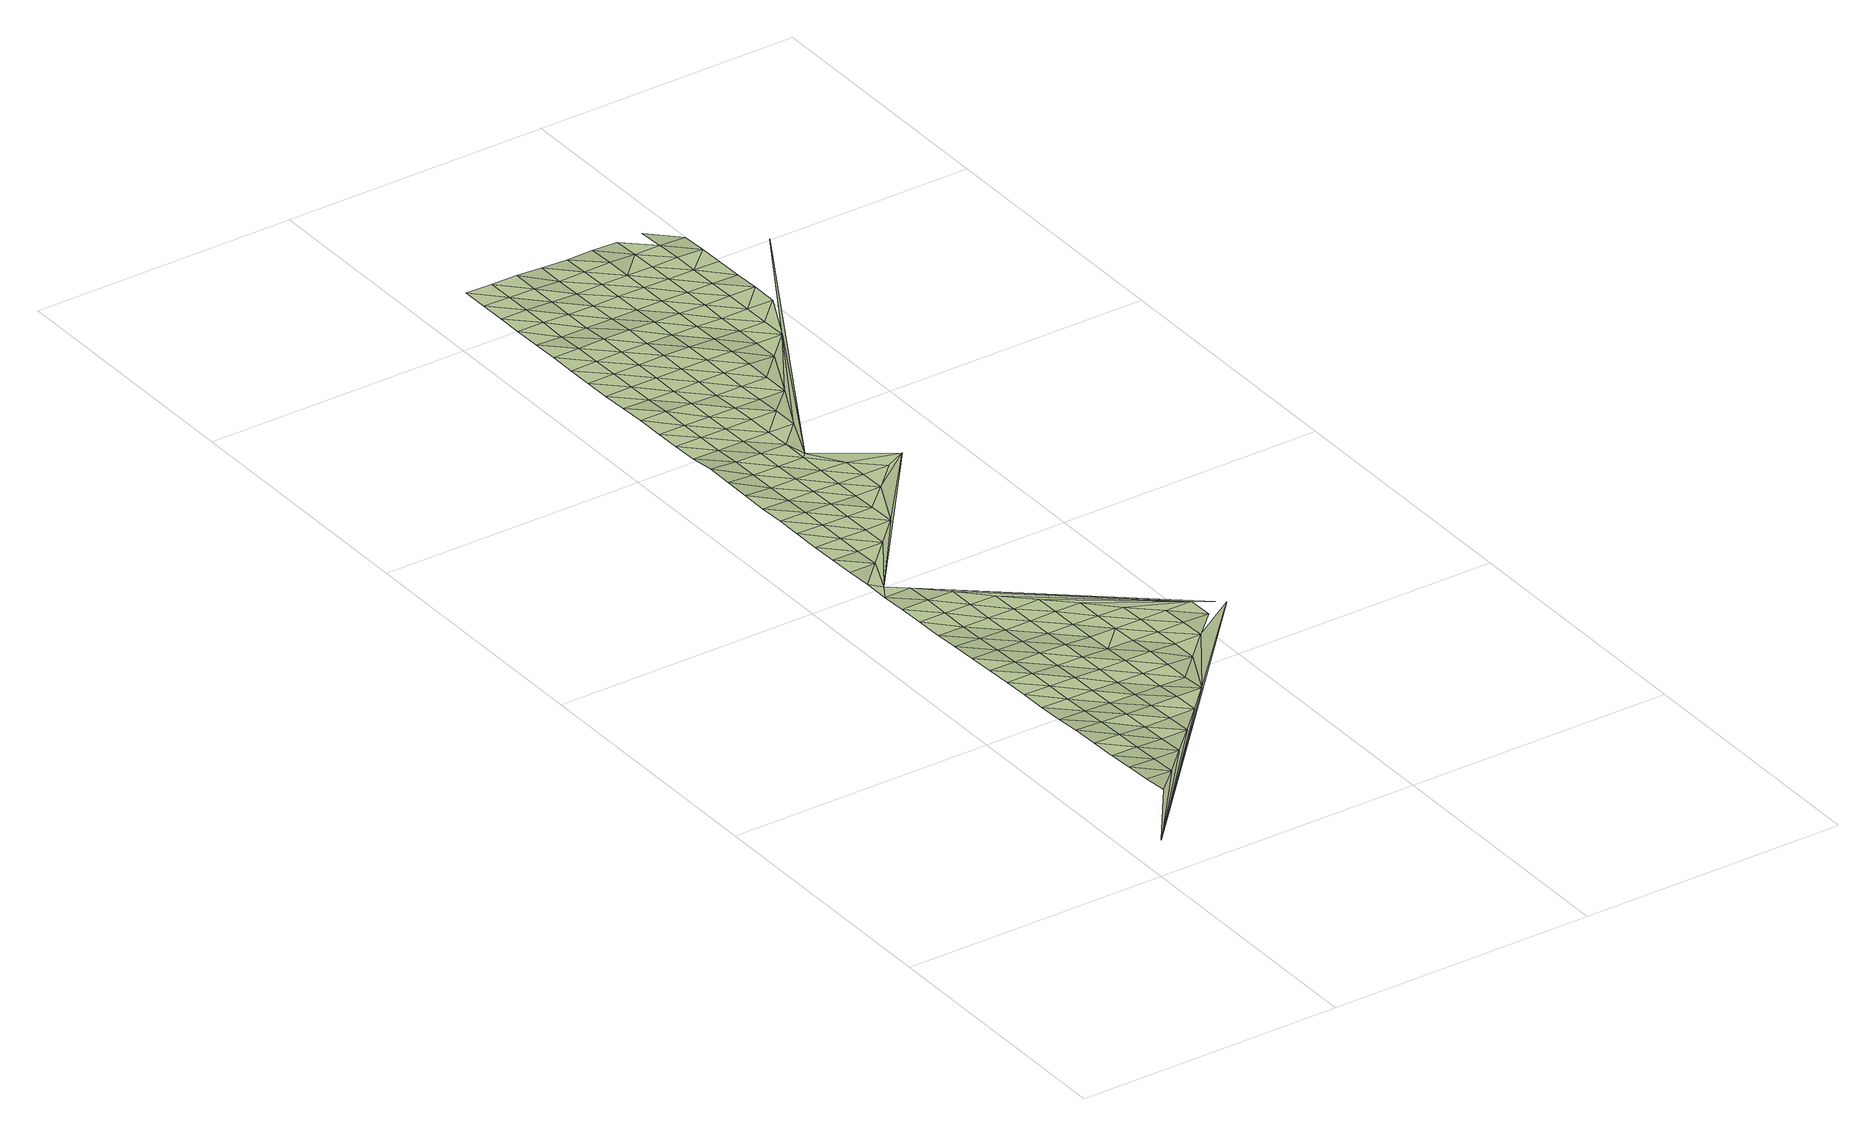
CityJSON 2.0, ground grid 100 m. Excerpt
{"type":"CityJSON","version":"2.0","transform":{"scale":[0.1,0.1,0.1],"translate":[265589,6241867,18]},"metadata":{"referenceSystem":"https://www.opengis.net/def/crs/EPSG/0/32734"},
"CityObjects":{
"terrain1":{"type":"TINRelief","geometry":[{"type":"CompositeSurface","lod":"1","boundaries":[[[0,1,2]],[[1,0,3]],[[4,2,1]],[[4,1,5]],[[6,5,7]],[[7,5,1]],[[0,8,3]],[[9,6,10]],[[10,6,7]],[[9,11,12]],[[11,9,10]],[[7,1,3]],[[13,12,14]],[[7,3,10]],[[14,12,11]],[[8,0,15]],[[16,13,17]],[[11,10,18]],[[17,13,14]],[[18,10,3]],[[16,19,20]],[[14,11,21]],[[19,16,17]],[[21,11,18]],[[22,20,23]],[[14,24,17]],[[23,20,19]],[[25,15,0]],[[24,14,21]],[[26,22,27]],[[18,3,8]],[[19,17,28]],[[27,22,23]],[[18,8,21]],[[28,17,24]],[[26,29,30]],[[19,31,23]],[[29,26,27]],[[24,21,32]],[[31,19,28]],[[33,30,34]],[[32,21,8]],[[27,23,35]],[[34,30,29]],[[28,24,36]],[[35,23,31]],[[33,37,38]],[[36,24,32]],[[29,27,39]],[[33,34,37]],[[28,40,31]],[[39,27,35]],[[38,41,42]],[[40,28,36]],[[29,43,34]],[[32,8,15]],[[41,38,37]],[[35,31,44]],[[43,29,39]],[[45,42,46]],[[15,36,32]],[[44,31,40]],[[37,34,47]],[[42,41,46]],[[39,35,48]],[[47,34,43]],[[49,45,50]],[[40,36,51]],[[48,35,44]],[[37,52,41]],[[46,50,45]],[[49,53,54]],[[15,51,36]],[[39,55,43]],[[52,37,47]],[[25,0,56]],[[57,44,40]],[[55,39,48]],[[58,53,49]],[[46,41,59]],[[50,58,49]],[[51,57,40]],[[47,43,60]],[[59,41,52]],[[61,48,44]],[[60,43,55]],[[62,54,53]],[[46,63,50]],[[64,54,62]],[[57,61,44]],[[52,47,65]],[[51,15,25]],[[46,59,63]],[[66,64,62]],[[55,48,67]],[[65,47,60]],[[58,50,68]],[[51,25,57]],[[61,67,48]],[[52,69,59]],[[68,50,63]],[[66,70,71]],[[72,60,55]],[[69,52,65]],[[61,57,73]],[[70,66,62]],[[67,72,55]],[[63,59,74]],[[73,57,25]],[[65,60,75]],[[76,71,77]],[[74,59,69]],[[53,78,62]],[[67,61,79]],[[77,71,70]],[[72,75,60]],[[63,80,68]],[[79,61,73]],[[81,69,65]],[[76,82,83]],[[80,63,74]],[[72,67,84]],[[75,81,65]],[[82,76,77]],[[62,78,70]],[[84,67,79]],[[85,74,69]],[[86,83,87]],[[77,70,78]],[[73,25,88]],[[81,85,69]],[[82,87,83]],[[75,72,89]],[[72,84,90]],[[91,80,74]],[[92,86,93]],[[79,73,88]],[[78,53,94]],[[81,75,89]],[[82,77,95]],[[85,91,74]],[[93,86,87]],[[72,90,89]],[[79,88,84]],[[95,77,78]],[[53,58,56]],[[92,96,97]],[[81,98,85]],[[99,87,82]],[[96,92,93]],[[100,58,68]],[[90,84,101]],[[98,81,89]],[[99,82,95]],[[102,97,103]],[[84,88,101]],[[88,25,104]],[[91,85,105]],[[106,93,87]],[[96,103,97]],[[90,107,89]],[[99,106,87]],[[105,85,98]],[[108,102,109]],[[95,78,94]],[[68,80,100]],[[107,90,101]],[[110,96,93]],[[102,103,109]],[[95,94,99]],[[98,89,111]],[[106,110,93]],[[108,112,113]],[[111,89,107]],[[103,96,114]],[[101,88,104]],[[108,109,112]],[[80,91,100]],[[105,98,115]],[[106,99,116]],[[96,110,114]],[[117,113,118]],[[101,104,107]],[[115,98,111]],[[116,99,94]],[[109,103,119]],[[113,112,118]],[[110,106,120]],[[121,94,53]],[[119,103,114]],[[122,117,123]],[[111,107,124]],[[105,100,91]],[[120,106,116]],[[25,56,104]],[[109,125,112]],[[123,117,118]],[[124,107,104]],[[110,126,114]],[[125,109,119]],[[122,127,128]],[[115,111,129]],[[126,110,120]],[[58,100,56]],[[118,112,130]],[[127,122,123]],[[129,111,124]],[[119,114,131]],[[105,115,100]],[[116,94,132]],[[130,112,125]],[[133,128,134]],[[131,114,126]],[[123,118,135]],[[132,120,116]],[[134,128,127]],[[119,136,125]],[[124,104,137]],[[135,118,130]],[[133,138,139]],[[132,126,120]],[[136,119,131]],[[129,100,115]],[[123,140,127]],[[124,137,129]],[[138,133,134]],[[130,125,141]],[[140,123,135]],[[139,142,143]],[[144,131,126]],[[141,125,136]],[[134,127,145]],[[142,139,138]],[[132,144,126]],[[135,130,146]],[[145,127,140]],[[100,129,137]],[[147,143,148]],[[149,136,131]],[[146,130,141]],[[150,141,136]],[[134,151,138]],[[148,143,142]],[[144,149,131]],[[132,94,121]],[[150,136,149]],[[135,152,140]],[[151,134,145]],[[153,147,154]],[[152,135,146]],[[142,138,155]],[[154,147,148]],[[145,140,156]],[[132,157,144]],[[155,138,151]],[[158,141,150]],[[153,159,160]],[[140,152,156]],[[148,142,161]],[[146,141,158]],[[157,149,144]],[[153,154,159]],[[151,145,162]],[[161,142,155]],[[163,160,164]],[[162,145,156]],[[121,150,149]],[[148,165,154]],[[152,146,166]],[[164,160,159]],[[151,167,155]],[[165,148,161]],[[157,132,121]],[[156,152,166]],[[168,163,169]],[[167,151,162]],[[146,158,166]],[[154,170,159]],[[169,163,164]],[[121,149,157]],[[161,155,171]],[[170,154,165]],[[156,172,162]],[[173,174,168]],[[171,155,167]],[[164,159,175]],[[172,156,166]],[[173,168,169]],[[165,161,176]],[[159,170,175]],[[167,162,177]],[[176,161,171]],[[169,164,178]],[[177,162,172]],[[173,179,174]],[[165,180,170]],[[178,164,175]],[[158,181,166]],[[171,167,182]],[[180,165,176]],[[169,183,173]],[[182,167,177]],[[181,172,166]],[[175,170,184]],[[169,178,183]],[[171,185,176]],[[184,170,180]],[[177,172,181]],[[179,173,186]],[[158,150,187]],[[185,171,182]],[[175,188,178]],[[173,183,186]],[[180,176,189]],[[188,175,184]],[[190,182,177]],[[189,176,185]],[[178,191,183]],[[192,179,186]],[[181,190,177]],[[180,193,184]],[[191,178,188]],[[194,185,182]],[[193,180,189]],[[186,183,195]],[[190,194,182]],[[188,184,196]],[[195,183,191]],[[189,185,197]],[[196,184,193]],[[158,187,181]],[[192,186,198]],[[194,197,185]],[[191,188,199]],[[186,195,198]],[[200,190,181]],[[201,193,189]],[[199,188,196]],[[197,201,189]],[[200,194,190]],[[191,202,195]],[[203,192,198]],[[204,196,193]],[[202,191,199]],[[197,194,200]],[[201,204,193]],[[198,195,205]],[[199,196,206]],[[205,195,202]],[[201,197,207]],[[204,206,196]],[[198,208,203]],[[207,197,200]],[[187,200,181]],[[209,202,199]],[[208,198,205]],[[201,210,204]],[[206,209,199]],[[210,201,207]],[[211,205,202]],[[203,208,212]],[[206,204,213]],[[209,211,202]],[[213,204,210]],[[208,205,214]],[[207,200,187]],[[215,209,206]],[[211,214,205]],[[210,207,187]],[[206,213,215]],[[216,212,208]],[[217,211,209]],[[187,150,218]],[[214,216,208]],[[210,219,213]],[[215,217,209]],[[187,219,210]],[[214,211,220]],[[216,221,212]],[[222,215,213]],[[217,220,211]],[[219,222,213]],[[223,217,215]],[[216,214,224]],[[220,225,214]],[[215,222,223]],[[216,224,221]],[[214,225,224]],[[219,187,226]],[[227,220,217]],[[217,223,227]],[[219,226,222]],[[225,220,228]],[[229,221,224]],[[228,220,227]],[[223,222,230]],[[225,231,224]],[[223,230,227]],[[230,222,226]],[[225,228,231]],[[224,232,229]],[[233,228,227]],[[232,224,231]],[[233,227,230]],[[231,228,234]],[[235,228,233]],[[232,231,234]],[[234,228,235]],[[232,236,237]],[[236,232,234]]]}]}
},
"vertices":[
[5,5,136],[299,370,115],[199,270,129],[399,470,107],[199,370,119],[199,470,115],[199,570,109],[299,470,110],[499,570,101],[199,670,106],[299,570,106],[299,670,103],[199,775,102],[199,870,95],[299,775,98],[599,670,96],[199,970,90],[299,870,92],[399,570,102],[299,970,88],[199,1070,90],[399,670,98],[199,1170,86],[299,1070,88],[399,775,95],[699,775,90],[199,1270,82],[299,1170,85],[399,870,88],[299,1270,80],[199,1370,78],[399,970,86],[499,670,96],[199,1470,73],[299,1370,74],[399,1070,86],[499,775,92],[299,1470,69],[199,1565,67],[399,1170,81],[499,870,87],[299,1565,65],[199,1670,66],[399,1270,78],[499,970,82],[199,1770,64],[299,1670,66],[399,1370,72],[499,1070,82],[199,1870,59],[299,1770,65],[599,775,92],[399,1470,66],[234,1926,59],[199,1970,59],[499,1170,79],[1092,1199,68],[599,870,84],[299,1870,60],[399,1565,64],[499,1270,76],[599,970,81],[299,2070,54],[399,1670,63],[199,2070,54],[499,1370,69],[199,2170,53],[599,1070,81],[399,1770,62],[499,1470,66],[299,2170,50],[199,2270,50],[599,1170,74],[699,870,82],[499,1565,65],[599,1270,71],[199,2375,50],[299,2270,49],[399,2170,49],[699,970,81],[499,1670,61],[599,1370,67],[299,2375,49],[199,2470,50],[699,1070,81],[599,1470,67],[199,2570,47],[299,2470,48],[799,970,75],[699,1270,68],[699,1170,72],[599,1565,65],[199,2670,47],[299,2570,44],[499,2270,49],[399,2270,47],[299,2670,42],[199,2770,48],[699,1370,65],[399,2375,46],[1000,1270,66],[799,1070,75],[199,2870,48],[299,2770,41],[899,1070,75],[699,1470,65],[399,2470,45],[799,1170,71],[199,2970,37],[299,2870,41],[399,2570,43],[799,1270,67],[299,2970,35],[199,3070,35],[399,2670,42],[799,1370,64],[499,2375,45],[199,3165,33],[299,3070,33],[399,2770,39],[499,2470,41],[780,2610,37],[199,3270,33],[299,3165,32],[899,1170,71],[399,2870,39],[499,2570,40],[299,3270,32],[199,3370,29],[899,1270,67],[399,2970,34],[499,2670,38],[599,2470,41],[199,3470,25],[299,3370,27],[399,3070,32],[499,2770,38],[1000,1170,68],[299,3470,25],[199,3570,23],[399,3165,30],[499,2870,38],[299,3570,25],[199,3670,22],[599,2570,38],[399,3270,28],[499,2970,34],[199,3770,22],[299,3670,23],[599,2670,35],[517,2788,38],[399,3370,25],[499,3070,32],[199,3870,20],[299,3770,23],[399,3470,25],[499,3165,29],[699,2570,38],[599,2970,32],[299,3870,17],[199,3975,20],[399,3570,25],[499,3270,25],[199,4070,20],[299,3975,18],[399,3670,24],[599,3070,31],[499,3370,25],[199,4170,19],[299,4070,19],[399,3770,24],[499,3470,26],[599,3165,27],[299,4170,17],[199,4270,18],[399,3870,16],[499,3570,27],[599,3270,24],[399,3975,14],[299,4270,16],[499,3670,23],[699,3165,24],[599,3370,25],[399,4070,14],[499,3770,23],[599,3470,25],[399,4170,14],[899,3470,18],[499,3870,16],[599,3570,24],[699,3270,24],[499,3975,13],[399,4270,15],[599,3670,20],[699,3370,25],[499,4070,10],[599,3770,20],[699,3470,23],[499,4170,9],[599,3870,15],[799,3370,19],[699,3570,20],[599,3975,13],[499,4270,10],[699,3670,17],[599,4070,12],[699,3770,17],[799,3470,18],[599,4170,9],[699,3870,14],[799,3570,15],[699,3975,14],[599,4270,6],[799,3670,14],[699,4070,12],[799,3770,14],[699,4170,11],[799,3870,12],[1223,4007,1],[899,3570,15],[799,3975,11],[699,4270,6],[899,3670,14],[899,3770,14],[799,4170,6],[799,4070,10],[1000,3670,13],[899,3870,12],[899,3975,11],[799,4270,2],[1000,3770,13],[899,4070,10],[899,4170,6],[1000,3870,9],[1000,4070,6],[1000,3975,8],[1000,4170,2],[899,4270,2]
]}
